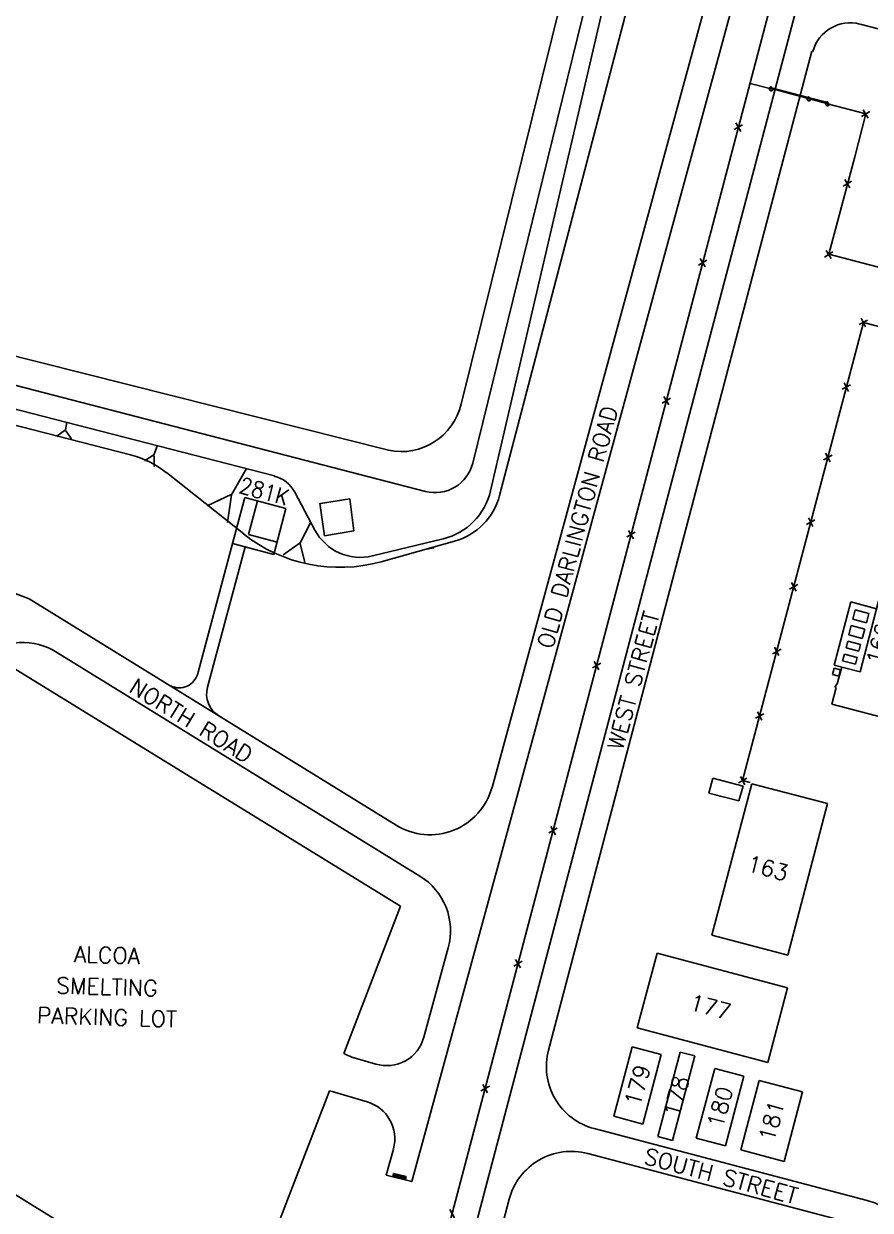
# Model space of a CAD drawing. Extents: x -16413 to 78405, y -232 to 83089.
# Drawn here: x 6293 to 14188, y 26590 to 37653 of the extents above; entities that cross this region are included whole.
import ezdxf
from ezdxf.enums import TextEntityAlignment as Align

# ---------------------------------------------------------------- set-up
doc = ezdxf.new("R2010")
doc.units = 0
doc.header["$LTSCALE"] = 350
doc.header["$MEASUREMENT"] = 0
doc.linetypes.add('CV34', pattern=[1, 1])
doc.linetypes.add('HIDDEN', pattern=[0.375, 0.25, -0.125])
doc.layers.add('BACKGROUND', color=7, linetype='CONTINUOUS')
doc.layers.add('FENCE', color=7, linetype='CONTINUOUS')
doc.styles.add('SIMPLEX', font='SIMPLEX')
doc.styles.add('SITEMAS$0$SIMPLEX', font='SIMPLEX', dxfattribs={"width": 0.75})

msp = doc.modelspace()

# ---------------------------------------------------------------- linework, layer by layer
at = {"layer": 'BACKGROUND'}
for p, q in [((14621, 42058), (10181, 25209)), ((10480, 33555), (11868, 39198)), ((12028, 39240), (10646, 33297)), ((11607, 39089), (10371, 34107)), ((12155, 38696), (10730, 33254)), ((10660, 30533), (12741, 38166)), ((10956, 30681), (12978, 38101)), ((14498, 37542), (14092, 37649)), ((13641, 37396), (11187, 28084)), ((13652, 37393), (13641, 37396)), ((12997, 36710), (12918, 36665)), ((12935, 36727), (12980, 36649)), ((9695, 33676), (2223, 35560)), ((12664, 35447), (12586, 35403)), ((12602, 35464), (12647, 35386)), ((10040, 33292), (1899, 35399)), ((8630, 33436), (1710, 35220)), ((7288, 33633), (1693, 35072)), ((14163, 34889), (14083, 34847)), ((14102, 34908), (14144, 34828)), ((13943, 34305), (13985, 34225)), ((14004, 34286), (13925, 34244)), ((12325, 34160), (12246, 34115)), ((12263, 34176), (12308, 34098)), ((6682, 33866), (6603, 33806)), ((6695, 33937), (6682, 33866)), ((6684, 33858), (6739, 33782)), ((7507, 33632), (7418, 33578)), ((7536, 33715), (7507, 33632)), ((13770, 33648), (13812, 33568)), ((7510, 33624), (7508, 33525)), ((13831, 33629), (13751, 33587)), ((7624, 33467), (8344, 32896)), ((8369, 33505), (8233, 33265)), ((8233, 33265), (8004, 33158)), ((8230, 33259), (8192, 33003)), ((8356, 33235, 0), (8241, 32806, 0)), ((8738, 33133, -4740), (8356, 33235, 0)), ((8388, 32891, -4740), (8472, 33204, -4740)), ((8820, 33286), (9009, 32931)), ((9061, 33180), (9334, 33223)), ((9334, 33223), (9372, 32923)), ((8624, 32704, -4740), (8738, 33133, -4740)), ((9098, 32879), (9053, 33184)), ((8971, 33004), (8872, 32813)), ((13672, 33026), (13593, 32984)), ((13611, 33045), (13653, 32966)), ((8655, 32820, -4740), (8388, 32891, -4740)), ((9372, 32923), (9098, 32879)), ((11996, 32912), (11918, 32868)), ((11934, 32929), (11979, 32851)), ((8241, 32806, -4740), (7916, 31594, -4740)), ((8357, 32775, -4740), (8006, 31466, -4740)), ((8241, 32806, 0), (8624, 32704, -4740)), ((8872, 32813), (8712, 32701)), ((8867, 32816), (8914, 32631)), ((9546, 32691), (10203, 32850)), ((10311, 32828), (9625, 32637)), ((10035, 32751), (10118, 32767)), ((6343, 32289), (5564, 32586)), ((13513, 32424), (13434, 32382)), ((13453, 32443), (13495, 32363)), ((14303, 32411), (14092, 31609)), ((9767, 30180), (6343, 32289)), ((13850, 31673), (14005, 32261)), ((14005, 32261), (14247, 32197)), ((14048, 32187), (14025, 32100)), ((14025, 32100), (14151, 32067)), ((14174, 32154), (14048, 32187)), ((14151, 32067), (14174, 32154)), ((14010, 32042), (13987, 31955)), ((14136, 32009), (14010, 32042)), ((14113, 31922), (14136, 32009)), ((13978, 31896), (13962, 31834)), ((14097, 31864), (13978, 31896)), ((13987, 31955), (14113, 31922)), ((14081, 31802), (14097, 31864)), ((9988, 29706), (6607, 31787)), ((13355, 31821), (13275, 31779)), ((13294, 31840), (13336, 31761)), ((13946, 31776), (13930, 31714)), ((14065, 31744), (13946, 31776)), ((13962, 31834), (14081, 31802)), ((11674, 31690), (11596, 31646)), ((11613, 31707), (11657, 31629)), ((13852, 31643), (13836, 31585)), ((14092, 31609), (13850, 31673)), ((13910, 31627), (13852, 31643)), ((13921, 31654), (13880, 31499)), ((13930, 31714), (14049, 31682)), ((14049, 31682), (14065, 31744)), ((9806, 29424), (6219, 31632)), ((13836, 31585), (13894, 31569)), ((13894, 31569), (13910, 31627)), ((13870, 31464), (13829, 31308)), ((13880, 31499), (13857, 31471)), ((13870, 31464), (13857, 31471)), ((13829, 31308), (14434, 31149)), ((13196, 31219), (13116, 31177)), ((13135, 31238), (13177, 31158)), ((9913, 26859), (10956, 30681)), ((12720, 30619), (12682, 30480)), ((12710, 29154), (13082, 30567)), ((13001, 30545), (12720, 30619)), ((13037, 30617), (12958, 30574)), ((13001, 30545), (12963, 30406)), ((12976, 30635), (13018, 30556)), ((13068, 30577), (12997, 30596)), ((13790, 30381), (13082, 30567)), ((12963, 30406), (12682, 30480)), ((13418, 28968), (13790, 30381)), ((11269, 30152), (11191, 30108)), ((11207, 30169), (11252, 30091)), ((9278, 28051), (9806, 29424)), ((13418, 28968), (12710, 29154)), ((10025, 28204), (10252, 29037)), ((12015, 28292, -4734), (12200, 28988, -4734)), ((12200, 28988, -4734), (13417, 28665, -4734)), ((10942, 28912), (10864, 28867)), ((10880, 28929), (10925, 28851)), ((13417, 28665, -4734), (13233, 27969, -4734)), ((6885, 26321), (3313, 28521)), ((13233, 27969, -4734), (12015, 28292, -4734)), ((11796, 27466, -4734), (11968, 28115, -4734)), ((11968, 28115, -4734), (12239, 28043, -4734)), ((9576, 27953), (9354, 28018)), ((12239, 28043, -4734), (12066, 27394, -4734)), ((12207, 27276, -4734), (12416, 28065, -4734)), ((12551, 28029, -4734), (12342, 27240, -4734)), ((12416, 28065, -4734), (12551, 28029, -4734)), ((12565, 27262, -4734), (12737, 27911, -4734)), ((12737, 27911, -4734), (13008, 27839, -4734)), ((13008, 27839, -4734), (12836, 27190, -4734)), ((12979, 27152, -4734), (13151, 27801, -4734)), ((13151, 27801, -4734), (13557, 27694, -4734)), ((8639, 26389), (9144, 27704)), ((9169, 27698), (9495, 27601)), ((10635, 27746), (10557, 27702)), ((10573, 27763), (10618, 27685)), ((13557, 27694, -4734), (13385, 27044, -4734)), ((12066, 27394, -4734), (11796, 27466, -4734)), ((11614, 27351), (14160, 26680)), ((12342, 27240, -4734), (12207, 27276, -4734)), ((12836, 27190, -4734), (12565, 27262, -4734)), ((9741, 27161), (9674, 26916)), ((11553, 27119), (14108, 26445)), ((13385, 27044, -4734), (12979, 27152, -4734)), ((9913, 26859), (9674, 26916)), ((9741, 26932, -4731), (9736, 26909, -4731)), ((9736, 26909, -4731), (9853, 26882, -4731)), ((9740, 26927, -4731), (9737, 26915, -4731)), ((9737, 26915, -4731), (9854, 26888, -4731)), ((9857, 26900, -4731), (9740, 26927, -4731)), ((9858, 26905, -4731), (9741, 26932, -4731)), ((9853, 26882, -4731), (9858, 26905, -4731)), ((9854, 26888, -4731), (9857, 26900, -4731)), ((10820, 26692), (10413, 25148)), ((10266, 26598), (10311, 26519))]:
    msp.add_line(p, q, dxfattribs=at)
at = {"layer": 'BACKGROUND', "linetype": 'CV34'}
for p, q in [((10116, 25907, 4770), (13906, 40286)), ((12997, 30596), (14123, 34868)), ((14123, 34868), (15289, 34560))]:
    msp.add_line(p, q, dxfattribs=at)
at = {"layer": 'BACKGROUND'}
for centre, radius, start, end in [((14000, 37301), 360, 75.2389, 165.2367), ((6604, 31574), 6000, 210.663, 210.663), ((9814, 34235), 572, 257.9695, 347.1048), ((7064, 32761), 900, 51.5843, 75.5817), ((10130, 33641), 360, 255.4876, 346.1782), ((8555, 33145), 300, 28.0332, 75.5397), ((10062, 33433), 600, 283.6588, 346.9071), ((10150, 33406), 600, 285.5962, 345.3261), ((9238, 34024), 1440, 231.5843, 285.5962), ((9432, 33157), 480, 208.0332, 283.6588), ((6283, 31281), 602, 57.3559, 128.7724), ((7742, 31641, -4740), 180, 244.4628, 344.999), ((8238, 31404, -4740), 240, 164.999, 238.1773), ((10081, 30691), 600, 238.377, 344.7441), ((9673, 29195), 600, 344.7439, 58.3772), ((9681, 34997), 9744, 219.3929, 252.5861), ((9603, 35019), 9456, 224.2566, 252.5861), ((9677, 28298), 360, 253.5624, 344.7441), ((9456, 28364), 360, 240.3431, 253.5625), ((11767, 27931), 600, 165.2376, 255.2377), ((9067, 27352), 360, 73.5625, 77.5969), ((9393, 27256), 360, 344.7439, 73.5625), ((11400, 26539), 600, 75.2375, 165.2376), ((14007, 26100), 600, 54.7133, 75.2377)]:
    msp.add_arc(centre, radius, start, end, dxfattribs=at)
at = {"layer": 'FENCE', "ltscale": 0.125}
for p, q in [((13264, 37045), (13068, 37096)), ((14146, 36812), (13790, 36906)), ((14146, 36812), (14042, 36410)), ((14042, 36410), (13801, 35503)), ((13801, 35503), (16029, 34916))]:
    msp.add_line(p, q, dxfattribs=at)
at = {"layer": 'FENCE'}
for p, q in [((13260, 37056), (13258, 37046)), ((13259, 37047), (13258, 37047)), ((13258, 37047), (13259, 37047)), ((13260, 37046), (13258, 37046)), ((13262, 37055), (13259, 37046)), ((13260, 37050), (13259, 37049)), ((13259, 37049), (13259, 37047)), ((13260, 37049), (13259, 37047)), ((13259, 37049), (13260, 37049)), ((13259, 37049), (13259, 37049)), ((13259, 37049), (13259, 37049)), ((13259, 37047), (13259, 37047)), ((13259, 37047), (13259, 37047)), ((13259, 37047), (13259, 37047)), ((13259, 37047), (13259, 37047)), ((13262, 37055), (13260, 37056)), ((13262, 37055), (13260, 37046)), ((13260, 37052), (13261, 37055)), ((13260, 37052), (13261, 37054)), ((13260, 37054), (13260, 37054)), ((13260, 37054), (13260, 37054)), ((13260, 37054), (13261, 37054)), ((13261, 37054), (13260, 37054)), ((13260, 37054), (13261, 37054)), ((13261, 37053), (13260, 37052)), ((13260, 37053), (13260, 37052)), ((13260, 37053), (13260, 37053)), ((13260, 37053), (13260, 37052)), ((13260, 37053), (13260, 37052)), ((13260, 37053), (13260, 37052)), ((13261, 37053), (13260, 37053)), ((13260, 37053), (13260, 37052)), ((13260, 37053), (13260, 37052)), ((13260, 37053), (13260, 37052)), ((13261, 37052), (13260, 37052)), ((13260, 37052), (13260, 37052)), ((13260, 37049), (13260, 37050)), ((13260, 37049), (13260, 37049)), ((13260, 37046), (13260, 37045)), ((13260, 37045), (13262, 37046)), ((13261, 37051), (13262, 37055)), ((13262, 37055), (13261, 37051)), ((13262, 37054), (13261, 37054)), ((13261, 37054), (13261, 37054)), ((13261, 37054), (13261, 37054)), ((13261, 37054), (13261, 37054)), ((13261, 37054), (13261, 37054)), ((13261, 37054), (13261, 37054)), ((13261, 37054), (13261, 37054)), ((13261, 37054), (13261, 37054)), ((13261, 37054), (13261, 37054)), ((13261, 37054), (13261, 37054)), ((13261, 37054), (13261, 37054)), ((13261, 37054), (13261, 37054)), ((13261, 37054), (13261, 37054)), ((13261, 37054), (13261, 37054)), ((13261, 37054), (13261, 37054)), ((13261, 37054), (13261, 37054)), ((13261, 37054), (13261, 37054)), ((13261, 37053), (13261, 37054)), ((13261, 37054), (13261, 37054)), ((13261, 37053), (13261, 37053)), ((13261, 37053), (13261, 37053)), ((13261, 37053), (13261, 37053)), ((13261, 37053), (13261, 37052)), ((13261, 37053), (13261, 37052)), ((13261, 37053), (13261, 37052)), ((13261, 37053), (13261, 37053)), ((13261, 37053), (13261, 37052)), ((13261, 37053), (13261, 37052)), ((13261, 37053), (13261, 37053)), ((13261, 37052), (13261, 37052)), ((13261, 37052), (13261, 37052)), ((13261, 37052), (13261, 37052)), ((13261, 37052), (13261, 37052)), ((13263, 37050), (13261, 37051)), ((13261, 37051), (13263, 37050)), ((13263, 37049), (13261, 37050)), ((13262, 37046), (13261, 37046)), ((13261, 37043), (13261, 37045)), ((13262, 37044), (13261, 37045)), ((13262, 37048), (13264, 37055)), ((13262, 37048), (13264, 37055)), ((13262, 37055), (13264, 37055)), ((13264, 37054), (13262, 37055)), ((13262, 37054), (13262, 37054)), ((13262, 37053), (13262, 37054)), ((13262, 37053), (13262, 37053)), ((13262, 37053), (13262, 37052)), ((13262, 37053), (13262, 37053)), ((13262, 37052), (13262, 37052)), ((13262, 37048), (13795, 36908)), ((13262, 37048), (13795, 36908)), ((13262, 37048), (13795, 36907)), ((13262, 37046), (13263, 37047)), ((13263, 37051), (13264, 37054)), ((13264, 37054), (13263, 37051)), ((13263, 37051), (13796, 36911)), ((13263, 37051), (13263, 37051)), ((13263, 37051), (13263, 37051)), ((13263, 37050), (13796, 36910)), ((13263, 37050), (13796, 36910)), ((13264, 37055), (13797, 36915)), ((13264, 37054), (13264, 37054)), ((13264, 37054), (13264, 37054)), ((13264, 37047), (13264, 37047)), ((13264, 37047), (13264, 37047)), ((13265, 37046), (13264, 37047)), ((13266, 37046), (13265, 37047)), ((13267, 37055), (13268, 37056)), ((13267, 37055), (13268, 37055)), ((13269, 37055), (13267, 37055)), ((13268, 37056), (13269, 37055)), ((13268, 37055), (13268, 37055)), ((13268, 37055), (13268, 37055)), ((13612, 36954), (13613, 36955)), ((13615, 36954), (13612, 36954)), ((13613, 36953), (13613, 36954)), ((13614, 36952), (13614, 36954)), ((13617, 36954), (13615, 36954)), ((13615, 36954), (13615, 36954)), ((13617, 36953), (13617, 36954)), ((13620, 36952), (13617, 36953)), ((13617, 36951), (13618, 36953)), ((13618, 36951), (13618, 36953)), ((13620, 36952), (13620, 36953)), ((13789, 36908), (13786, 36909)), ((13786, 36909), (13787, 36909)), ((13787, 36907), (13788, 36908)), ((13788, 36907), (13788, 36908)), ((13791, 36908), (13789, 36909)), ((13789, 36908), (13789, 36909)), ((13791, 36907), (13791, 36908)), ((13794, 36907), (13791, 36907)), ((13791, 36906), (13792, 36907)), ((13792, 36905), (13792, 36907)), ((13794, 36907), (13794, 36908)), ((13797, 36915), (13795, 36907)), ((14121, 36849), (14169, 36772)), ((14183, 36834), (14107, 36787)), ((14012, 36186), (13936, 36138)), ((13950, 36200), (13998, 36124)), ((13838, 35525), (13762, 35477)), ((13823, 35463), (13776, 35539))]:
    msp.add_line(p, q, dxfattribs=at)
at = {"layer": 'FENCE', "linetype": 'HIDDEN'}
for centre in [(13264, 37045), (13616, 36952), (13790, 36906)]:
    msp.add_circle(centre, 18, dxfattribs=at)
at = {"layer": 'FENCE'}
for centre, radius in [((13259, 37047), 0.5), ((13259, 37049), 0.5), ((13264, 37045), 2), ((13264, 37045), 2), ((13616, 36952), 2), ((13790, 36906), 2)]:
    msp.add_circle(centre, radius, dxfattribs=at)
for centre, radius, start, end in [((13259, 37045), 0.5, 30.2322, 75.2322), ((13260, 37052), 0.219, 165.2322, 345.2322), ((13261, 37054), 0.219, 345.2322, 165.2322), ((13261, 37054), 0.242, 123.1287, 207.3356), ((13261, 37054), 0.084, 90.054, 240.4103), ((13261, 37054), 0.084, 90.054, 240.4103), ((13261, 37052), 0.242, 123.1287, 207.3356), ((13261, 37053), 0.084, 90.054, 240.4103), ((13261, 37052), 0.084, 90.054, 240.4103), ((13261, 37051), 0.312, 165.2322, 255.2322), ((13264, 37045), 2.5, 210.2322, 30.2322), ((13262, 37046), 0.25, 120.2322, 210.2322), ((13262, 37055), 0.312, 75.2322, 165.2322), ((13262, 37054), 0.554, 302.676, 27.7883), ((13261, 37052), 0.554, 302.676, 27.7883), ((13263, 37051), 0.25, 165.2322, 255.2322), ((13263, 37047), 0.25, 30.2322, 120.2322), ((13264, 37054), 0.25, 75.2322, 165.2322), ((13616, 36952), 2.5, 165.2322, 345.2322), ((13790, 36906), 2.5, 165.2322, 345.2322)]:
    msp.add_arc(centre, radius, start, end, dxfattribs=at)

# ---------------------------------------------------------------- texts
at = {"layer": 'BACKGROUND', "style": 'SIMPLEX'}
for s, rotation, p in [('OLD DARLINGTON ROAD', 74.75, (11224, 31816)), ('WEST STREET', 74.75, (11877, 30870)), ('NORTH ROAD', 328.3772, (7265, 31430)), ('SOUTH STREET', 345, (12066, 27027))]:
    msp.add_text(s, height=150, rotation=rotation, dxfattribs=at).set_placement(p)
at = {"layer": 'BACKGROUND', "style": 'SIMPLEX', "width": 0.9}
msp.add_text('281K', height=150, rotation=344.75, dxfattribs=at).set_placement((8536, 33293), align=Align.MIDDLE)
at = {"layer": 'BACKGROUND'}
for s, rotation, style, p in [('166', 75.2375, 'SIMPLEX', (14341, 31850)), ('ALCOA', 358.3362, 'SITEMAS$0$SIMPLEX', (7067, 28894)), ('SMELTING', 358.3362, 'SITEMAS$0$SIMPLEX', (7067, 28598)), ('PARKING LOT', 358.3362, 'SITEMAS$0$SIMPLEX', (7067, 28315))]:
    msp.add_text(s, height=150, rotation=rotation, dxfattribs=dict(at, style=style)).set_placement(p, align=Align.CENTER)
at = {"layer": 'BACKGROUND', "style": 'SIMPLEX'}
for s, rotation, p in [('163', 344.75, (13232, 29780)), ('177', 344.7439, (12696, 28484, -4734)), ('179', 74.7439, (12017, 27755, -9468)), ('178', 74.7439, (12379, 27652, -9468)), ('180', 74.7439, (12787, 27551, -9468)), ('181', 74.7439, (13268, 27423, -9468))]:
    msp.add_text(s, height=150, rotation=rotation, dxfattribs=at).set_placement(p, align=Align.MIDDLE)

doc.saveas('drawing.dxf')
